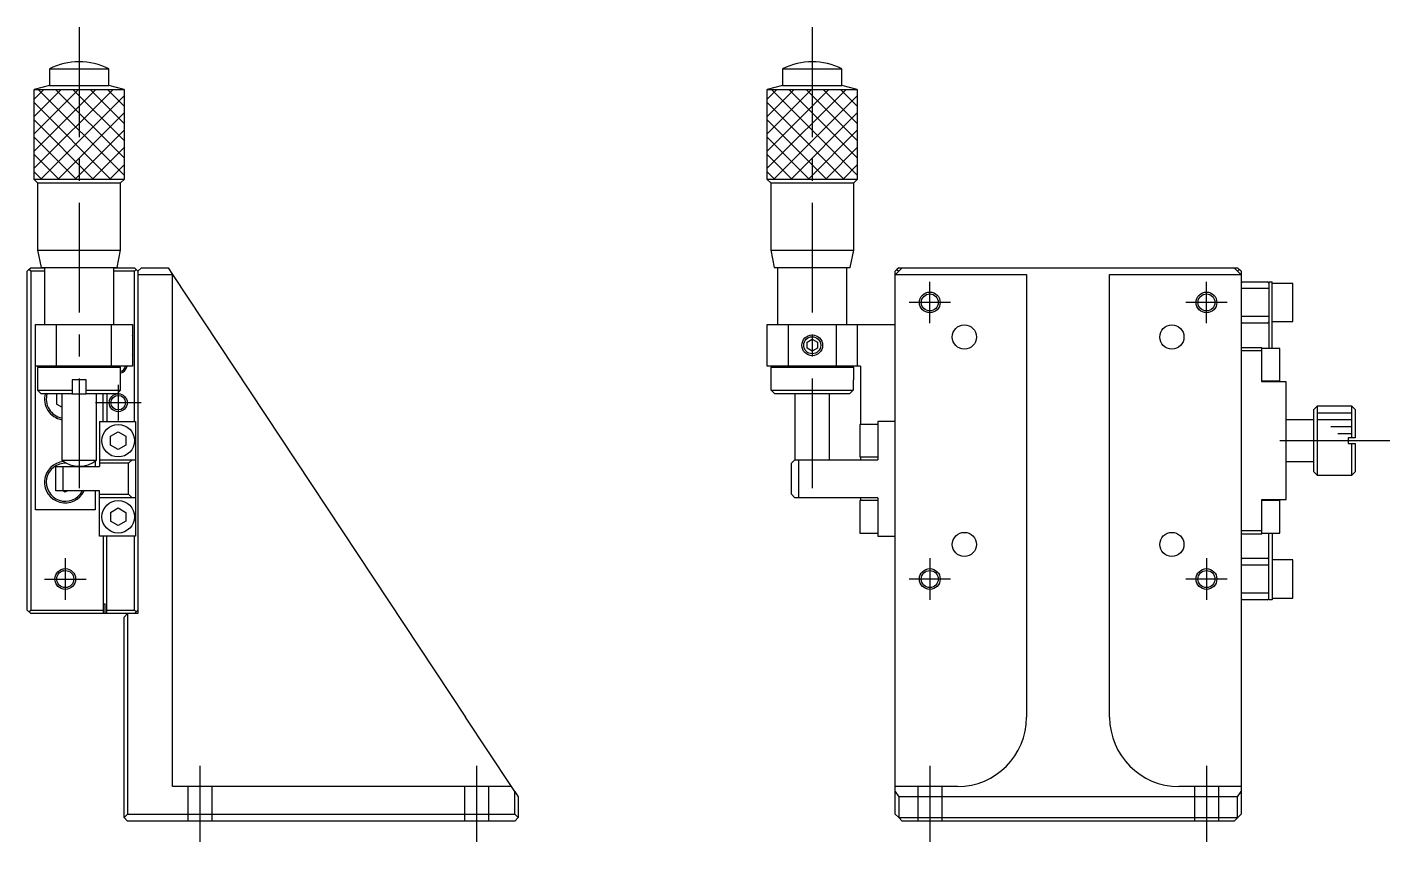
# Model space of a CAD drawing. Extents: x 0 to 425, y -8 to 321.
# Drawn here: x 228 to 425, y 107.6 to 225.4 of the extents above; entities that cross this region are included whole.
import ezdxf

# ---------------------------------------------------------------- set-up
doc = ezdxf.new("R2010")
doc.units = 0
doc.header["$LTSCALE"] = 0.5
doc.linetypes.add('CENTER', pattern=[50.8, 31.75, -6.35, 6.35, -6.35])
doc.linetypes.add('DASHED', pattern=[19.05, 12.7, -6.35])
for name, color, linetype in [('MSM_CENTER', 1, 'CENTER'), ('MSM_CONTINUOUS', 7, 'CONTINUOUS'), ('MSM_DASHED', 4, 'DASHED'), ('MSM_NARROW', 5, 'CONTINUOUS')]:
    doc.layers.add(name, color=color, linetype=linetype)

msp = doc.modelspace()

# ---------------------------------------------------------------- linework, layer by layer
at = {"layer": 'MSM_CENTER'}
for p, q in [((235.5, 225.400003), (235.5, 156.900004)), ((341.5, 225.400003), (341.5, 157.849997)), ((358.5, 182.599996), (358.5, 188.599998)), ((398.5, 182.599996), (398.5, 188.599998)), ((361.500001, 185.599997), (355.499998, 185.599997)), ((401.500001, 185.599997), (395.499998, 185.599997)), ((241.15, 173.689655), (241.15, 168.510339)), ((244.45, 171.099997), (237.85, 171.099997)), ((425, 165.599997), (408, 165.599997)), ((233.5, 148.599996), (233.5, 142.599997)), ((358.5, 148.600001), (358.5, 142.599999)), ((398.5, 148.600001), (398.5, 142.599999)), ((230.5, 145.599997), (236.499999, 145.599997)), ((361.500001, 145.6), (355.499998, 145.6)), ((401.500001, 145.6), (395.499998, 145.6)), ((253, 107.599997), (253, 118.599997)), ((293, 107.599997), (293, 118.599997)), ((358.5, 118.599997), (358.5, 107.599997)), ((398.5, 118.599997), (398.5, 107.599997))]:
    msp.add_line(p, q, dxfattribs=at)
at = {"layer": 'MSM_CONTINUOUS'}
for p, q in [((231.2, 219.400002), (239.8, 219.400002)), ((231.2, 219.400002), (231.2, 216.989491)), ((239.8, 216.989491), (239.8, 219.400002)), ((337.2, 219.400002), (345.8, 219.400002)), ((337.2, 219.400002), (337.2, 216.989491)), ((345.8, 216.989491), (345.8, 219.400002)), ((231.2, 216.989491), (229.000001, 216.400003)), ((231.2, 216.989491), (239.8, 216.989491)), ((241.999999, 216.400003), (239.8, 216.989491)), ((337.2, 216.989491), (335.000001, 216.400003)), ((337.2, 216.989491), (345.8, 216.989491)), ((347.999999, 216.400003), (345.8, 216.989491)), ((229.000001, 216.400003), (241.999999, 216.400003)), ((229.000001, 203.400002), (229.000001, 216.400003)), ((241.999999, 216.400003), (241.999999, 203.400002)), ((335.000001, 216.400003), (347.999999, 216.400003)), ((335.000001, 203.400002), (335.000001, 216.400003)), ((347.999999, 216.400003), (347.999999, 203.400002)), ((229.000001, 203.400002), (229.500004, 202.9)), ((241.999999, 203.400002), (229.000001, 203.400002)), ((241.499996, 202.9), (241.999999, 203.400002)), ((335.000001, 203.400002), (335.500004, 202.9)), ((347.999999, 203.400002), (335.000001, 203.400002)), ((347.499996, 202.9), (347.999999, 203.400002)), ((229.500004, 202.9), (241.499996, 202.9)), ((229.500004, 202.9), (229.500004, 193.149995)), ((241.499996, 193.149995), (241.499996, 202.9)), ((335.500004, 202.9), (347.499996, 202.9)), ((335.500004, 202.9), (335.500004, 193.149995)), ((347.499996, 193.149995), (347.499996, 202.9)), ((229.500004, 193.149995), (241.499996, 193.149995)), ((229.500004, 193.149995), (230.000003, 190.649996)), ((240.999997, 190.649996), (241.499996, 193.149995)), ((335.500004, 193.149995), (347.499996, 193.149995)), ((335.500004, 193.149995), (336.000003, 190.649996)), ((346.999997, 190.649996), (347.499996, 193.149995)), ((228, 190.099997), (228.25, 190.349997)), ((228, 141.099997), (228, 190.099997)), ((228.25, 190.349997), (228.5, 190.599997)), ((228.5, 190.099997), (228.25, 190.349997)), ((228.5, 190.599997), (230.5, 190.599997)), ((230.5, 190.099997), (228.5, 190.099997)), ((228.5, 190.099997), (228.5, 141.099997)), ((230.000003, 190.649996), (240.999997, 190.649996)), ((230.5, 190.649996), (230.5, 182.399996)), ((240.5, 182.399996), (240.5, 190.649996)), ((240.5, 190.599997), (243.5, 190.599997)), ((243.5, 190.099997), (240.5, 190.099997)), ((243.5, 190.599997), (243.75, 190.349997)), ((243.75, 190.349997), (243.5, 190.099997)), ((243.5, 168.399997), (243.5, 190.099997)), ((243.75, 190.349997), (244, 190.099997)), ((244.5, 190.599997), (244, 190.099997)), ((244, 190.099997), (244, 140.599997)), ((249, 189.599997), (244, 189.599997)), ((244.5, 190.599997), (248.365755, 190.599997)), ((248.365755, 190.599997), (249, 189.641756)), ((249, 115.599997), (249, 189.641756)), ((249, 189.641756), (291.388316, 125.599997)), ((336.000003, 190.649996), (346.999997, 190.649996)), ((336.5, 190.649996), (336.5, 182.399996)), ((346.5, 182.399996), (346.5, 190.649996)), ((353.75, 190.349997), (353.5, 190.099997)), ((353.5, 111.599997), (353.5, 190.099997)), ((353.54176, 189.641756), (353.5, 189.599997)), ((354.5, 190.599997), (353.54176, 189.641756)), ((353.54176, 189.641756), (372.5, 189.641756)), ((354, 190.599997), (353.75, 190.349997)), ((353.75, 190.349997), (354, 190.099997)), ((354, 190.599997), (403, 190.599997)), ((372.5, 189.641756), (372.5, 125.599997)), ((384.5, 189.641756), (403.45824, 189.641756)), ((384.5, 125.599997), (384.5, 189.641756)), ((403.45824, 189.641756), (402.5, 190.599997)), ((403.25, 190.349997), (403, 190.599997)), ((403, 190.099997), (403.25, 190.349997)), ((403.5, 190.099997), (403.25, 190.349997)), ((403.5, 189.599997), (403.45824, 189.641756)), ((403.5, 190.099997), (403.5, 111.599997)), ((403.7, 188.599997), (403.5, 188.399997)), ((407.5, 187.599997), (403.5, 187.599997)), ((403.7, 188.599997), (407.3, 188.599997)), ((407.5, 188.399997), (407.3, 188.599997)), ((407.5, 188.599997), (407.5, 178.949997)), ((407.5, 188.599997), (408, 188.599997)), ((408, 178.949997), (408, 188.599997)), ((411, 188.349997), (408, 188.349997)), ((411, 182.849997), (411, 188.349997)), ((403.5, 183.599997), (407.5, 183.599997)), ((229.2, 182.399997), (243.2, 182.399997)), ((229.2, 155.599997), (229.2, 182.399997)), ((232.2, 182.399997), (232.2, 176.399997)), ((240.2, 176.399997), (240.2, 182.399997)), ((243.2, 182.399997), (243.2, 176.399997)), ((335, 176.399997), (335, 182.399997)), ((335, 182.399997), (353.5, 182.399997)), ((338, 182.399997), (338, 176.399997)), ((345, 176.399997), (345, 182.399997)), ((348, 182.399997), (348, 176.399997)), ((403.5, 182.799997), (403.7, 182.599997)), ((407.3, 182.599997), (403.7, 182.599997)), ((407.3, 182.599997), (407.5, 182.799997)), ((408, 182.849997), (411, 182.849997)), ((243.287358, 180.649997), (243.2, 180.824713)), ((243.287358, 178.149997), (243.287358, 180.649997)), ((340.75, 179.833009), (341.5, 180.266022)), ((340.75, 178.966984), (340.75, 179.833009)), ((341.5, 180.266022), (342.25, 179.833009)), ((342.25, 179.833009), (342.25, 178.966984)), ((243.2, 177.975281), (243.287358, 178.149997)), ((341.5, 178.533971), (340.75, 178.966984)), ((342.25, 178.966984), (341.5, 178.533971)), ((403.5, 179.099997), (406.5, 179.099997)), ((406.5, 178.599997), (403.5, 178.599997)), ((406.5, 174.099997), (406.5, 179.099997)), ((409.1, 178.949997), (406.5, 178.949997)), ((409.1, 174.249997), (409.1, 178.949997)), ((243.2, 176.399997), (229.2, 176.399997)), ((229.7, 176.399997), (229.5, 176.199997)), ((241.5, 176.199997), (229.5, 176.199997)), ((229.5, 176.199997), (229.5, 172.899997)), ((241.5, 176.199997), (241.3, 176.399997)), ((241.5, 172.899997), (241.5, 176.199997)), ((348.5, 176.399997), (335, 176.399997)), ((335.7, 176.399997), (335.5, 176.199997)), ((347.5, 176.199997), (335.5, 176.199997)), ((335.5, 176.199997), (335.5, 174.399997)), ((347.5, 176.199997), (347.3, 176.399997)), ((347.5, 174.399997), (347.5, 176.199997)), ((348.5, 176.399997), (348.5, 167.949997)), ((236.5, 174.399997), (234.5, 174.399997)), ((234.5, 174.399997), (234.5, 172.399997)), ((236.5, 172.399997), (236.5, 174.399997)), ((335.58392, 174.399997), (335.5, 174.399997)), ((335.58392, 172.899997), (335.58392, 174.399997)), ((347.5, 174.399997), (347.41608, 174.399997)), ((347.41608, 174.399997), (347.41608, 172.899997)), ((406.5, 174.249997), (409.1, 174.249997)), ((410, 174.099997), (406.5, 174.099997)), ((407.5, 174.249997), (407.5, 174.099997)), ((408, 174.099997), (408, 174.249997)), ((410, 157.099997), (410, 174.099997)), ((229.5, 172.899997), (234.5, 172.899997)), ((229.5, 172.899997), (230, 172.399997)), ((234.5, 172.399997), (230, 172.399997)), ((232.38564, 172.399996), (232.25, 172.321684)), ((232.25, 172.321684), (232.25, 170.878309)), ((233.000004, 172.399996), (233.000004, 162.777505)), ((234.460469, 172.399996), (236.5, 172.399996)), ((236.5, 172.899997), (241.5, 172.899997)), ((241, 172.399997), (236.5, 172.399997)), ((237.999996, 162.777505), (237.999996, 172.399996)), ((239, 168.399997), (239, 172.399996)), ((239.5, 172.399996), (239.5, 168.399997)), ((241, 172.399997), (241.5, 172.899997)), ((335.58392, 172.899997), (347.41608, 172.899997)), ((336.091673, 172.399997), (335.58392, 172.899997)), ((346.908327, 172.399997), (336.091673, 172.399997)), ((339.000004, 172.399996), (339.000004, 162.850001)), ((343.999996, 162.849997), (343.999996, 172.399996)), ((347.41608, 172.899997), (346.908327, 172.399997)), ((233.000004, 170.445294), (232.25, 170.878309)), ((414.5, 170.599997), (414, 170.099997)), ((414, 161.099997), (414, 170.099997)), ((414.5, 170.599997), (414.5, 160.599997)), ((419.5, 170.599997), (414.5, 170.599997)), ((419.5, 165.999997), (419.5, 170.599997)), ((420, 170.099997), (419.5, 170.599997)), ((420, 170.099997), (420, 165.999997)), ((238.45, 168.399997), (238.45, 161.849997)), ((238.45, 168.399997), (243.65, 168.399997)), ((243.65, 168.399997), (243.65, 151.799997)), ((348.4, 167.949997), (348.4, 163.249997)), ((351, 167.949997), (348.4, 167.949997)), ((351, 168.399997), (351, 162.849997)), ((353.5, 168.399997), (351, 168.399997)), ((414, 168.599997), (410, 168.599997)), ((240.05, 166.235082), (241.15, 166.870167)), ((240.05, 164.964911), (240.05, 166.235082)), ((241.15, 166.870167), (242.25, 166.235082)), ((242.25, 166.235082), (242.25, 164.964911)), ((420, 165.999997), (419, 165.999997)), ((419, 165.999997), (419, 165.199997)), ((241.15, 164.329826), (240.05, 164.964911)), ((242.25, 164.964911), (241.15, 164.329826)), ((419, 165.199997), (420, 165.199997)), ((419.5, 160.599997), (419.5, 165.199997)), ((420, 165.199997), (420, 161.099997)), ((232.15, 158.349997), (232.15, 161.849997)), ((232.15, 161.849997), (238.45, 161.849997)), ((233.000004, 162.777505), (237.999996, 162.777505)), ((233.15, 161.849997), (233.15, 158.349997)), ((237.8, 162.627392), (237.8, 161.849997)), ((238.45, 162.849997), (243.65, 162.849997)), ((242.65, 162.349997), (238.45, 162.349997)), ((243.15, 162.849997), (242.65, 162.349997)), ((242.65, 157.849997), (242.65, 162.349997)), ((339, 162.849997), (338.5, 162.349997)), ((338.5, 157.849997), (338.5, 162.349997)), ((339, 162.849997), (351, 162.849997)), ((339.5, 162.849997), (339.5, 157.349997)), ((348.4, 163.249997), (351, 163.249997)), ((348.5, 163.249997), (348.5, 162.849997)), ((410, 162.599997), (414, 162.599997)), ((414, 161.099997), (414.5, 160.599997)), ((414.5, 160.599997), (419.5, 160.599997)), ((419.5, 160.599997), (420, 161.099997)), ((238.45, 158.349997), (232.15, 158.349997)), ((233.5, 158.156621), (233.165064, 158.349997)), ((233.834936, 158.349997), (233.5, 158.156621)), ((237.8, 158.349997), (237.8, 155.599997)), ((238.45, 151.799997), (238.45, 158.349997)), ((238.45, 157.849997), (242.65, 157.849997)), ((242.65, 157.849997), (243.15, 157.349997)), ((338.5, 157.849997), (339, 157.349997)), ((243.65, 157.349997), (238.45, 157.349997)), ((240.05, 155.235082), (241.15, 155.870167)), ((241.15, 155.870167), (242.25, 155.235082)), ((351, 157.349997), (339, 157.349997)), ((348.4, 156.949997), (348.4, 152.249997)), ((351, 156.949997), (348.4, 156.949997)), ((348.5, 157.349997), (348.5, 156.949997)), ((351, 157.349997), (351, 151.799997)), ((406.5, 157.099997), (410, 157.099997)), ((406.5, 152.099997), (406.5, 157.099997)), ((409.1, 156.949997), (406.5, 156.949997)), ((407.5, 157.099997), (407.5, 156.949997)), ((408, 156.949997), (408, 157.099997)), ((409.1, 152.249997), (409.1, 156.949997)), ((237.8, 155.599997), (229.2, 155.599997)), ((240.05, 155.235082), (240.05, 153.964911)), ((241.15, 153.329826), (240.05, 153.964911)), ((242.25, 153.964911), (241.15, 153.329826)), ((242.25, 155.235082), (242.25, 153.964911)), ((243.65, 151.799997), (238.45, 151.799997)), ((239, 151.799997), (239, 140.599997)), ((239.5, 140.599997), (239.5, 151.799997)), ((243.5, 141.099997), (243.5, 151.799997)), ((348.4, 152.249997), (351, 152.249997)), ((351, 151.799997), (353.5, 151.799997)), ((403.5, 152.599997), (406.5, 152.599997)), ((406.5, 152.099997), (403.5, 152.099997)), ((406.5, 152.249997), (409.1, 152.249997)), ((407.5, 142.599997), (407.5, 152.249997)), ((408, 152.249997), (408, 142.599997)), ((403.7, 148.599997), (403.5, 148.399997)), ((403.7, 148.599997), (407.3, 148.599997)), ((407.5, 148.399997), (407.3, 148.599997)), ((411, 148.349997), (408, 148.349997)), ((411, 142.849997), (411, 148.349997)), ((407.5, 147.599997), (403.5, 147.599997)), ((239, 141.999997), (239.25, 141.999997)), ((239.25, 140.599997), (239.25, 141.999997)), ((403.5, 143.599997), (407.5, 143.599997)), ((403.5, 142.799997), (403.7, 142.599997)), ((407.3, 142.599997), (403.7, 142.599997)), ((407.3, 142.599997), (407.5, 142.799997)), ((408, 142.599997), (407.5, 142.599997)), ((408, 142.849997), (411, 142.849997)), ((228.5, 140.599997), (228, 141.099997)), ((228.25, 140.849997), (228.5, 141.099997)), ((228.5, 141.099997), (239, 141.099997)), ((244, 140.599997), (228.5, 140.599997)), ((239.5, 141.099997), (243.5, 141.099997)), ((242, 140.099997), (242.5, 140.599997)), ((242, 111.099997), (242, 140.099997)), ((242.5, 140.599997), (242.5, 111.599997)), ((244, 141.099997), (243.5, 140.599997)), ((243.5, 141.099997), (243.75, 140.849997)), ((298.007172, 115.599997), (291.388316, 125.599997)), ((298.007172, 115.599997), (249, 115.599997)), ((298.5, 114.855414), (298.007172, 115.599997)), ((298.5, 111.599997), (298.5, 114.855414)), ((298.5, 114.855414), (299, 114.099997)), ((362.5, 115.599997), (353.5, 115.599997)), ((353.5, 114.855414), (354, 114.099997)), ((403.5, 115.599997), (394.5, 115.599997)), ((403, 114.099997), (403.5, 114.855414)), ((299, 114.099997), (299, 111.099997)), ((354, 114.099997), (354, 111.099997)), ((403, 114.099997), (354, 114.099997)), ((403, 111.099997), (403, 114.099997)), ((242.5, 111.599997), (242, 111.099997)), ((242, 111.099997), (242.5, 110.599997)), ((242.5, 111.599997), (298.5, 111.599997)), ((298.5, 110.599997), (242.5, 110.599997)), ((299, 111.099997), (298.5, 111.599997)), ((298.5, 110.599997), (299, 111.099997)), ((354, 111.099997), (353.5, 111.599997)), ((354, 111.099997), (403, 111.099997)), ((354.5, 110.599997), (354, 111.099997)), ((402.5, 110.599997), (354.5, 110.599997)), ((403.5, 111.599997), (402.5, 110.599997))]:
    msp.add_line(p, q, dxfattribs=at)
for centre, radius in [((358.5, 185.599997), 1.2295), ((398.5, 185.599997), 1.2295), ((363.5, 180.599997), 1.75), ((393.5, 180.599997), 1.75), ((341.5, 179.399997), 1.2295), ((241.15, 171.099997), 1.0565), ((241.15, 165.599997), 2.35), ((241.15, 154.599997), 2.35), ((363.5, 150.599997), 1.75), ((393.5, 150.599997), 1.75), ((233.5, 145.599997), 1.2295), ((358.5, 145.6), 1.2295), ((398.5, 145.6), 1.2295)]:
    msp.add_circle(centre, radius, dxfattribs=at)
for centre, radius, start, end in [((235.5, 210.655002), 9.745001, 63.816209, 116.183791), ((341.499998, 210.655002), 9.745001, 63.816202, 116.183785), ((241.15, 176.599997), 1.0565, 289.34663874, 349.08781288), ((233.5, 171.599997), 3, 164.53399, 260.40599473), ((233.5, 171.599997), 2.75, 163.087613, 259.524403), ((233.5, 159.599997), 3, 94.69838, 335.37568876), ((233.5, 159.599997), 2.75, 86.528063, 332.964308), ((235.5, 165.900001), 3.999997, 231.317811, 308.682189), ((233.5, 159.599997), 2.75, 54.207784, 58.255125), ((233.5, 159.599997), 3, 48.590378, 50.076487), ((362.5, 125.599997), 10, 270, 0), ((394.5, 125.599997), 10, 180, 270)]:
    msp.add_arc(centre, radius, start, end, dxfattribs=at)
at = {"layer": 'MSM_DASHED'}
for p, q in [((251.25, 110.599997), (251.25, 115.599997)), ((254.75, 110.599997), (254.75, 115.599997)), ((291.25, 110.599997), (291.25, 115.599997)), ((294.75, 110.599997), (294.75, 115.599997)), ((356.75, 115.599997), (356.75, 110.599997)), ((360.25, 115.599997), (360.25, 110.599997)), ((396.75, 115.599997), (396.75, 110.599997)), ((400.25, 115.599997), (400.25, 110.599997))]:
    msp.add_line(p, q, dxfattribs=at)
at = {"layer": 'MSM_NARROW'}
for p, q in [((229.000001, 215.000001), (230.400003, 216.400003)), ((229.000001, 212.500001), (232.900003, 216.400003)), ((229.000001, 210.000001), (235.400003, 216.400003)), ((229.000001, 207.500001), (237.900003, 216.400003)), ((229.000001, 205.000001), (240.400003, 216.400003)), ((229.599997, 216.400003), (241.999999, 204.000001)), ((229.900002, 203.400002), (241.999999, 215.499999)), ((232.099997, 216.400003), (241.999999, 206.500001)), ((234.599997, 216.400003), (241.999999, 209.000001)), ((237.099997, 216.400003), (241.999999, 211.500001)), ((239.599997, 216.400003), (241.999999, 214.000001)), ((335.000001, 215.000001), (336.400003, 216.400003)), ((335.000001, 212.500001), (338.900003, 216.400003)), ((335.000001, 210.000001), (341.400003, 216.400003)), ((335.000001, 207.500001), (343.900003, 216.400003)), ((335.000001, 205.000001), (346.400003, 216.400003)), ((335.599997, 216.400003), (347.999999, 204.000001)), ((336, 203.5), (347.999999, 215.499999)), ((338.099997, 216.400003), (347.999999, 206.500001)), ((340.599997, 216.400003), (347.999999, 209.000001)), ((343.099997, 216.400003), (347.999999, 211.500001)), ((345.599997, 216.400003), (347.999999, 214.000001)), ((229.000001, 214.499999), (240.099998, 203.400002)), ((232.400002, 203.400002), (241.999999, 212.999999)), ((335.000001, 214.499999), (346, 203.5)), ((338.5, 203.5), (347.999999, 212.999999)), ((229.000001, 211.999999), (237.599998, 203.400002)), ((335.000001, 211.999999), (343.599998, 203.400002)), ((229.000001, 209.499999), (235.099998, 203.400002)), ((234.900002, 203.400002), (241.999999, 210.499999)), ((335.000001, 209.499999), (341, 203.5)), ((341, 203.5), (347.999999, 210.499999)), ((229.000001, 206.999999), (232.599998, 203.400002)), ((237.400002, 203.400002), (241.999999, 207.999999)), ((335.000001, 206.999999), (338.599998, 203.400002)), ((343.5, 203.5), (347.999999, 207.999999)), ((239.900002, 203.400002), (241.999999, 205.499999)), ((346, 203.5), (347.999999, 205.499999)), ((229.000001, 204.499999), (230.099998, 203.400002)), ((335.000001, 204.499999), (336.099998, 203.400002)), ((335.900002, 203.400002), (336, 203.5)), ((338.400002, 203.400002), (338.5, 203.5)), ((340.900002, 203.400002), (341, 203.5)), ((341, 203.5), (341.099998, 203.400002)), ((343.400002, 203.400002), (343.5, 203.5)), ((345.900002, 203.400002), (346, 203.5)), ((346, 203.5), (346.099998, 203.400002)), ((419.5, 169.599997), (414.5, 169.599997)), ((419.5, 168.599997), (414.5, 168.599997)), ((419.5, 167.599997), (416.5, 167.599997)), ((419.5, 166.599997), (417.5, 166.599997)), ((233.235758, 146.821748), (233.111647, 146.788139))]:
    msp.add_line(p, q, dxfattribs=at)
for centre, radius in [((358.5, 185.599997), 1.5), ((398.5, 185.599997), 1.5), ((341.5, 179.399997), 1.5), ((241.15, 171.099997), 1.3), ((233.5, 145.599997), 1.5), ((358.5, 145.6), 1.5), ((398.5, 145.6), 1.5)]:
    msp.add_circle(centre, radius, dxfattribs=at)
msp.add_arc((241.15, 176.599997), 1.3, 285.61849828, 351.1501169, dxfattribs=at)

doc.saveas('drawing.dxf')
